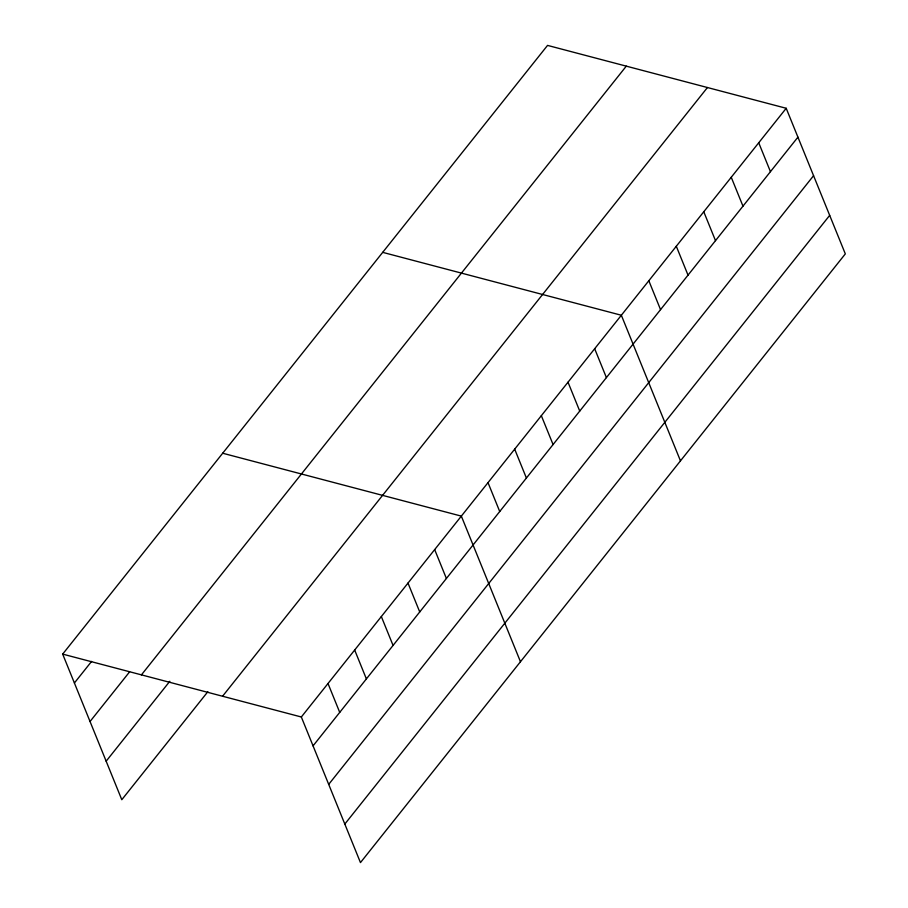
<?xml version="1.0" encoding="UTF-8"?>
<svg xmlns="http://www.w3.org/2000/svg" width="908" height="908" viewBox="0 0 908 908"><rect width="100%" height="100%" fill="white"/><g stroke="black" fill="none" stroke-linecap="round" stroke-linejoin="round"><path stroke-width="1.36" d="M62.675 654.112L547.547 45.4L786.203 108.279L845.325 253.888L360.465 862.6L301.331 716.991L62.675 654.112L121.797 799.721L207.83 691.726M74.399 682.986L91.606 661.387M90.04 721.508L129.617 671.829M141.432 674.86L626.293 66.148M106.157 761.199L169.819 681.284M222.573 696.232L707.445 87.531M301.331 716.991L786.203 108.279M313.056 745.865L797.928 137.165M328.696 784.387L813.568 175.687M344.813 824.078L829.685 215.366M382.688 252.356L621.344 315.246L680.467 460.855M222.676 453.228L461.343 516.119L520.466 661.728M758.725 142.772L770.449 171.657M731.246 177.264L742.971 206.15M703.768 211.757L715.504 240.643M676.301 246.25L688.026 275.135M648.823 280.742L660.547 309.628M594.672 348.717L606.408 377.603M568.011 382.2L579.735 411.086M541.338 415.682L553.074 444.557M514.677 449.154L526.402 478.039M488.005 482.636L499.729 511.522M434.671 549.59L446.396 578.475M407.998 583.072L419.734 611.958M381.337 616.555L393.062 645.429M354.665 650.026L366.389 678.912M328.004 683.508L339.728 712.394"/></g></svg>
